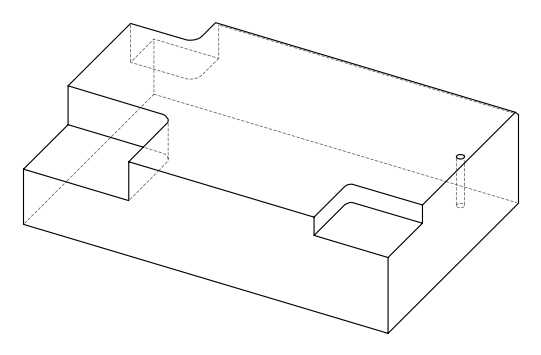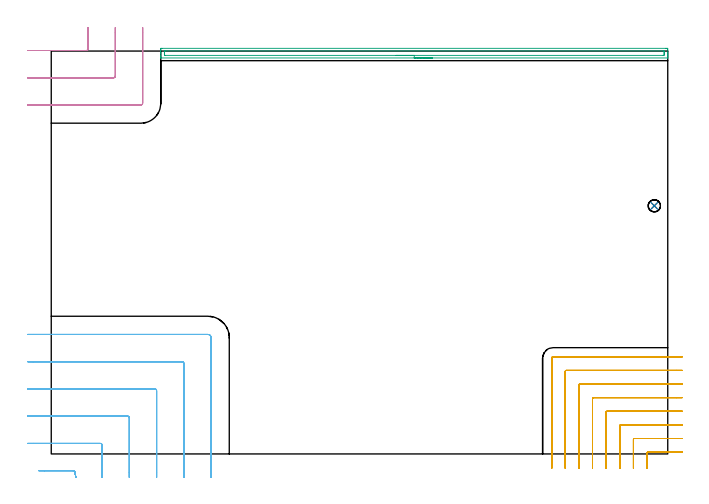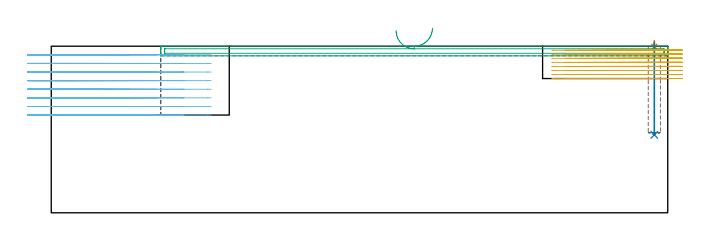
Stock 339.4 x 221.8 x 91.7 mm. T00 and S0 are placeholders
(PLAN: 6 operations, 5 tool changes, 32 min)
(1 SPOT_DRILL | STEP1POCKET | NXT0321_9005460120000 | 0.03 min | 1 mm3)
(2 DRILL_BLIND_HOLE_INTO_CENTER | STEP1POCKET | NXT0301_038 | 0.2 min | 1681 mm3)
(3 AREA_MILL | FG_CHAMFER_SURFACE | UGT0205_001 | 4.65 min | 3973 mm3)
(4 MILL_CORNER_NOTCH_RECTANGULAR | CORNER_NOTCH_RECTANGULAR | UGT0201_094 | Follow Part, ap 5, ae 75% | 4.2 min | 89713 mm3)
(5 MILL_CORNER_NOTCH_RECTANGULAR_1 | CORNER_NOTCH_RECTANGULAR_1 | NXT0201_013 | Follow Part, ap 2.5, ae 75% | 11.72 min | 71622 mm3)
(6 MILL_CORNER_NOTCH_RECTANGULAR_2 | CORNER_NOTCH_RECTANGULAR_2 | UGT0201_094 | Follow Part, ap 5, ae 75% | 11.16 min | 280415 mm3)
(TOOL NXT0321_9005460120000 | NC Spot Drill, 142deg, 12mm, Carbide, Uncoated | D12 PA142 FL30 Z2)
(TOOL NXT0301_038 | Carbide Drill 6.7mm [860.1-0670-034A1-MM 2214] | D6.7 PA140 FL53 Z2)
(TOOL UGT0205_001 | Chamfer Mill 20 x 3 x 45 deg. | D20 FL50 Z2)
(TOOL UGT0201_094 | End mill 20 mm | D20 FL38 Z4)
(TOOL NXT0201_013 | ENDMILL 10mm | D10 FL30 Z4)
(OP 1 SPOT_DRILL)
G17 G21 G94 G90
T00 M6
G54
G17 G0 G90 X332. Y136.6 S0 M3
G43 Z101.7 H0
G94 G81 G98 Z91.412 F250. R94.7
G80
M5
M2
(OP 2 DRILL_BLIND_HOLE_INTO_CENTER)
G17 G21 G94 G90
T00 M6
G54
G17 G0 G90 X332. Y136.6 S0 M3
G43 Z101.7 H1
G94 G81 G98 Z42.9 F250. R93.7
G80
M5
M2
(OP 3 AREA_MILL)
G17 G21 G94 G90
T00 M6
G54
G17 G0 G90 X209.85 Y218. S1061 M3
G43 Z101.7 H0
G94 G1 X209.812 Z100.828 F250.
X209.698 Z99.963
X209.509 Z99.112
X209.247 Z98.28
X208.913 Z97.474
X208.51 Z96.7
X208.042 Z95.964
X207.51 Z95.272
X206.921 Z94.629
X206.278 Z94.039
X205.586 Z93.508
X204.85 Z93.04
X204.076 Z92.637
X203.27 Z92.303
X202.438 Z92.041
X201.586 Z91.852
X200.722 Z91.738
X199.85 Z91.7
X60.471
X60.307 Y218.002 Z91.689
X60.305 Z91.688
X60.3 Y218.345 Z91.355
Y218.647 Z91.052
Y219.328 Z90.367
Y220.55 Z89.147
Y221.091 Z88.604
Y221.701 Z87.994
Y221.972 Z87.724
Y222.582 Z87.113
X60.303 Y222.853 Z86.843
X60.31 Y223.291 Z86.405
X60.471 Y223.295 Z86.402
X60.919 Y223.3 Z86.4
X338.327
X338.781 Y223.299 Z86.401
X339.229 Y223.295 Z86.403
X339.39 Y223.291 Z86.405
X339.4 Y222.853 Z86.843
Y221.091 Z88.604
Y220.55 Z89.147
Y220.209 Z89.487
Y219.669 Z90.027
Y219.328 Z90.367
Y218.647 Z91.052
Y218.346 Z91.354
X339.395 Y218.002 Z91.688
X339.227 Y218. Z91.7
X199.85
Y219.414 Z90.286
X62.706 Y219.415 Z90.285
X62.618 Y219.416 Z90.284
X62.338 Y219.421 Z90.279
X62.31 Y219.512 Z90.188
X62.303 Y219.726 Z89.974
X62.301 Y220.209 Z89.491
X62.3 Y220.61 Z89.09
X62.301 Y221.091 Z88.609
X62.303 Y221.488 Z88.212
X62.313 Y221.879 Z87.821
X62.706 Y221.885 Z87.815
X62.794
X336.994
X337.082
X337.362 Y221.879 Z87.821
X337.39 Y221.788 Z87.912
X337.397 Y221.574 Z88.126
X337.399 Y221.091 Z88.609
X337.4 Y220.69 Z89.01
X337.399 Y220.209 Z89.491
X337.397 Y219.812 Z89.888
X337.387 Y219.421 Z90.279
X336.994 Y219.415 Z90.285
X336.906
X199.85 Y219.414 Z90.286
X198.978 Z90.324
X198.114 Z90.438
X197.262 Z90.626
X196.43 Z90.889
X195.624 Z91.223
X194.85 Z91.625
X194.114 Z92.094
X193.422 Z92.625
X192.779 Z93.215
X192.19 Z93.858
X191.658 Z94.55
X191.19 Z95.286
X190.787 Z96.06
X190.453 Z96.866
X190.191 Z97.698
X190.002 Z98.549
X189.888 Z99.414
X189.85 Z100.286
G0 Z101.7
M5
M2
(OP 4 MILL_CORNER_NOTCH_RECTANGULAR)
G17 G21 G94 G90
T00 M6
G54
G17 G0 G90 X-12.996 Y222.1 S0 M3
G43 Z101.7 H0
Z86.962
G94 G1 X-9.996 F250.
X19.305 F500.
G3 X20.3 Y223.095 R1.
G1 Y231.8
Y234.8 F250.
G0 Z101.7
X-13. Y207.1
Z86.962
G1 X-10.
X34.304 F500.
G3 X35.3 Y208.096 R1.
G1 Y231.8
Y234.8 F250.
G0 Z101.7
X-13. Y192.1
Z86.962
G1 X-10.
X49.304 F500.
G3 X50.3 Y193.096 R1.
G1 Y231.8
Y234.8 F250.
G0 Z101.7
X-12.996 Y222.1
Z82.225
G1 X-9.996
X19.305 F500.
G3 X20.3 Y223.095 R1.
G1 Y231.8
Y234.8 F250.
G0 Z101.7
X-13. Y207.1
Z82.225
G1 X-10.
X34.304 F500.
G3 X35.3 Y208.096 R1.
G1 Y231.8
Y234.8 F250.
G0 Z101.7
X-13. Y192.1
Z82.225
G1 X-10.
X49.304 F500.
G3 X50.3 Y193.096 R1.
G1 Y231.8
Y234.8 F250.
G0 Z101.7
X-12.996 Y222.1
Z77.487
G1 X-9.996
X19.305 F500.
G3 X20.3 Y223.095 R1.
G1 Y231.8
Y234.8 F250.
G0 Z101.7
X-13. Y207.1
Z77.487
G1 X-10.
X34.304 F500.
G3 X35.3 Y208.096 R1.
G1 Y231.8
Y234.8 F250.
G0 Z101.7
X-13. Y192.1
Z77.487
G1 X-10.
X49.304 F500.
G3 X50.3 Y193.096 R1.
G1 Y231.8
Y234.8 F250.
G0 Z101.7
X-12.996 Y222.1
Z72.75
G1 X-9.996
X19.305 F500.
G3 X20.3 Y223.095 R1.
G1 Y231.8
Y234.8 F250.
G0 Z101.7
X-13. Y207.1
Z72.75
G1 X-10.
X34.304 F500.
G3 X35.3 Y208.096 R1.
G1 Y231.8
Y234.8 F250.
G0 Z101.7
X-13. Y192.1
Z72.75
G1 X-10.
X49.304 F500.
G3 X50.3 Y193.096 R1.
G1 Y231.8
Y234.8 F250.
G0 Z101.7
X-12.996 Y222.1
Z68.012
G1 X-9.996
X19.305 F500.
G3 X20.3 Y223.095 R1.
G1 Y231.8
Y234.8 F250.
G0 Z101.7
X-13. Y207.1
Z68.012
G1 X-10.
X34.304 F500.
G3 X35.3 Y208.096 R1.
G1 Y231.8
Y234.8 F250.
G0 Z101.7
X-13. Y192.1
Z68.012
G1 X-10.
X49.304 F500.
G3 X50.3 Y193.096 R1.
G1 Y231.8
Y234.8 F250.
G0 Z101.7
X-12.996 Y222.1
Z63.275
G1 X-9.996
X19.305 F500.
G3 X20.3 Y223.095 R1.
G1 Y231.8
Y234.8 F250.
G0 Z101.7
X-13. Y207.1
Z63.275
G1 X-10.
X34.304 F500.
G3 X35.3 Y208.096 R1.
G1 Y231.8
Y234.8 F250.
G0 Z101.7
X-13. Y192.1
Z63.275
G1 X-10.
X49.304 F500.
G3 X50.3 Y193.096 R1.
G1 Y231.8
Y234.8 F250.
G0 Z101.7
X-12.996 Y222.1
Z58.537
G1 X-9.996
X19.305 F500.
G3 X20.3 Y223.095 R1.
G1 Y231.8
Y234.8 F250.
G0 Z101.7
X-13. Y207.1
Z58.537
G1 X-10.
X34.304 F500.
G3 X35.3 Y208.096 R1.
G1 Y231.8
Y234.8 F250.
G0 Z101.7
X-13. Y192.1
Z58.537
G1 X-10.
X49.304 F500.
G3 X50.3 Y193.096 R1.
G1 Y231.8
Y234.8 F250.
G0 Z101.7
X-12.996 Y222.1
Z53.8
G1 X-9.996
X19.305 F500.
G3 X20.3 Y223.095 R1.
G1 Y231.8
Y234.8 F250.
G0 Z101.7
X-13. Y207.1
Z53.8
G1 X-10.
X34.304 F500.
G3 X35.3 Y208.096 R1.
G1 Y231.8
Y234.8 F250.
G0 Z101.7
X-13. Y192.1
Z53.8
G1 X-10.
X49.304 F500.
G3 X50.3 Y193.096 R1.
G1 Y231.8
Y234.8 F250.
G0 Z101.7
M5
M2
(OP 5 MILL_CORNER_NOTCH_RECTANGULAR_1)
G17 G21 G94 G90
T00 M6
G54
G17 G0 G90 X347.4 Y1. S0 M3
G43 Z101.7 H0
Z89.475
G94 G1 X344.4 F250.
X328.496 F500.
G3 X328. Y0.504 R0.5
G1 Y-5.
Y-8. F250.
G0 Z101.7
X347.4 Y8.5
Z89.475
G1 X344.4
X320.996 F500.
G3 X320.5 Y8.004 R0.5
G1 Y-5.
Y-8. F250.
G0 Z101.7
X347.4 Y16.
Z89.475
G1 X344.4
X313.496 F500.
G3 X313. Y15.504 R0.5
G1 Y-5.
Y-8. F250.
G0 Z101.7
X347.4 Y23.5
Z89.475
G1 X344.4
X305.996 F500.
G3 X305.5 Y23.004 R0.5
G1 Y-5.
Y-8. F250.
G0 Z101.7
X347.4 Y31.
Z89.475
G1 X344.4
X298.497 F500.
G3 X298. Y30.503 R0.5
G1 Y-5.
Y-8. F250.
G0 Z101.7
X347.4 Y38.5
Z89.475
G1 X344.4
X290.997 F500.
G3 X290.5 Y38.003 R0.5
G1 Y-5.
Y-8. F250.
G0 Z101.7
X347.4 Y46.
Z89.475
G1 X344.4
X283.497 F500.
G3 X283. Y45.503 R0.5
G1 Y-5.
Y-8. F250.
G0 Z101.7
X347.4 Y53.5
Z89.475
G1 X344.4
X276.3 F500.
G3 X275.5 Y52.7 R0.8
G1 Y-5.
Y-8. F250.
G0 Z101.7
X347.4 Y1.
Z87.25
G1 X344.4
X328.496 F500.
G3 X328. Y0.504 R0.5
G1 Y-5.
Y-8. F250.
G0 Z101.7
X347.4 Y8.5
Z87.25
G1 X344.4
X320.996 F500.
G3 X320.5 Y8.004 R0.5
G1 Y-5.
Y-8. F250.
G0 Z101.7
X347.4 Y16.
Z87.25
G1 X344.4
X313.496 F500.
G3 X313. Y15.504 R0.5
G1 Y-5.
Y-8. F250.
G0 Z101.7
X347.4 Y23.5
Z87.25
G1 X344.4
X305.996 F500.
G3 X305.5 Y23.004 R0.5
G1 Y-5.
Y-8. F250.
G0 Z101.7
X347.4 Y31.
Z87.25
G1 X344.4
X298.497 F500.
G3 X298. Y30.503 R0.5
G1 Y-5.
Y-8. F250.
G0 Z101.7
X347.4 Y38.5
Z87.25
G1 X344.4
X290.997 F500.
G3 X290.5 Y38.003 R0.5
G1 Y-5.
Y-8. F250.
G0 Z101.7
X347.4 Y46.
Z87.25
G1 X344.4
X283.497 F500.
G3 X283. Y45.503 R0.5
G1 Y-5.
Y-8. F250.
G0 Z101.7
X347.4 Y53.5
Z87.25
G1 X344.4
X276.3 F500.
G3 X275.5 Y52.7 R0.8
G1 Y-5.
Y-8. F250.
G0 Z101.7
X347.4 Y1.
Z85.025
G1 X344.4
X328.496 F500.
G3 X328. Y0.504 R0.5
G1 Y-5.
Y-8. F250.
G0 Z101.7
X347.4 Y8.5
Z85.025
G1 X344.4
X320.996 F500.
G3 X320.5 Y8.004 R0.5
G1 Y-5.
Y-8. F250.
G0 Z101.7
X347.4 Y16.
Z85.025
G1 X344.4
X313.496 F500.
G3 X313. Y15.504 R0.5
G1 Y-5.
Y-8. F250.
G0 Z101.7
X347.4 Y23.5
Z85.025
G1 X344.4
X305.996 F500.
G3 X305.5 Y23.004 R0.5
G1 Y-5.
Y-8. F250.
G0 Z101.7
X347.4 Y31.
Z85.025
G1 X344.4
X298.497 F500.
G3 X298. Y30.503 R0.5
G1 Y-5.
Y-8. F250.
G0 Z101.7
X347.4 Y38.5
Z85.025
G1 X344.4
X290.997 F500.
G3 X290.5 Y38.003 R0.5
G1 Y-5.
Y-8. F250.
G0 Z101.7
X347.4 Y46.
Z85.025
G1 X344.4
X283.497 F500.
G3 X283. Y45.503 R0.5
G1 Y-5.
Y-8. F250.
G0 Z101.7
X347.4 Y53.5
Z85.025
G1 X344.4
X276.3 F500.
G3 X275.5 Y52.7 R0.8
G1 Y-5.
Y-8. F250.
G0 Z101.7
X347.4 Y1.
Z82.8
G1 X344.4
X328.496 F500.
G3 X328. Y0.504 R0.5
G1 Y-5.
Y-8. F250.
G0 Z101.7
X347.4 Y8.5
Z82.8
G1 X344.4
X320.996 F500.
G3 X320.5 Y8.004 R0.5
G1 Y-5.
Y-8. F250.
G0 Z101.7
X347.4 Y16.
Z82.8
G1 X344.4
X313.496 F500.
G3 X313. Y15.504 R0.5
G1 Y-5.
Y-8. F250.
G0 Z101.7
X347.4 Y23.5
Z82.8
G1 X344.4
X305.996 F500.
G3 X305.5 Y23.004 R0.5
G1 Y-5.
Y-8. F250.
G0 Z101.7
X347.4 Y31.
Z82.8
G1 X344.4
X298.497 F500.
G3 X298. Y30.503 R0.5
G1 Y-5.
Y-8. F250.
G0 Z101.7
X347.4 Y38.5
Z82.8
G1 X344.4
X290.997 F500.
G3 X290.5 Y38.003 R0.5
G1 Y-5.
Y-8. F250.
G0 Z101.7
X347.4 Y46.
Z82.8
G1 X344.4
X283.497 F500.
G3 X283. Y45.503 R0.5
G1 Y-5.
Y-8. F250.
G0 Z101.7
X347.4 Y53.5
Z82.8
G1 X344.4
X276.3 F500.
G3 X275.5 Y52.7 R0.8
G1 Y-5.
Y-8. F250.
G0 Z101.7
X347.4 Y1.
Z80.575
G1 X344.4
X328.496 F500.
G3 X328. Y0.504 R0.5
G1 Y-5.
Y-8. F250.
G0 Z101.7
X347.4 Y8.5
Z80.575
G1 X344.4
X320.996 F500.
G3 X320.5 Y8.004 R0.5
G1 Y-5.
Y-8. F250.
G0 Z101.7
X347.4 Y16.
Z80.575
G1 X344.4
X313.496 F500.
G3 X313. Y15.504 R0.5
G1 Y-5.
Y-8. F250.
G0 Z101.7
X347.4 Y23.5
Z80.575
G1 X344.4
X305.996 F500.
G3 X305.5 Y23.004 R0.5
G1 Y-5.
Y-8. F250.
G0 Z101.7
X347.4 Y31.
Z80.575
G1 X344.4
X298.497 F500.
G3 X298. Y30.503 R0.5
G1 Y-5.
Y-8. F250.
G0 Z101.7
X347.4 Y38.5
Z80.575
G1 X344.4
X290.997 F500.
G3 X290.5 Y38.003 R0.5
G1 Y-5.
Y-8. F250.
G0 Z101.7
X347.4 Y46.
Z80.575
G1 X344.4
X283.497 F500.
G3 X283. Y45.503 R0.5
G1 Y-5.
Y-8. F250.
G0 Z101.7
X347.4 Y53.5
Z80.575
G1 X344.4
X276.3 F500.
G3 X275.5 Y52.7 R0.8
G1 Y-5.
Y-8. F250.
G0 Z101.7
X347.4 Y1.
Z78.35
G1 X344.4
X328.496 F500.
G3 X328. Y0.504 R0.5
G1 Y-5.
Y-8. F250.
G0 Z101.7
X347.4 Y8.5
Z78.35
G1 X344.4
X320.996 F500.
G3 X320.5 Y8.004 R0.5
G1 Y-5.
Y-8. F250.
G0 Z101.7
X347.4 Y16.
Z78.35
G1 X344.4
X313.496 F500.
G3 X313. Y15.504 R0.5
G1 Y-5.
Y-8. F250.
G0 Z101.7
X347.4 Y23.5
Z78.35
G1 X344.4
X305.996 F500.
G3 X305.5 Y23.004 R0.5
G1 Y-5.
Y-8. F250.
G0 Z101.7
X347.4 Y31.
Z78.35
G1 X344.4
X298.497 F500.
G3 X298. Y30.503 R0.5
G1 Y-5.
Y-8. F250.
G0 Z101.7
X347.4 Y38.5
Z78.35
G1 X344.4
X290.997 F500.
G3 X290.5 Y38.003 R0.5
G1 Y-5.
Y-8. F250.
G0 Z101.7
X347.4 Y46.
Z78.35
G1 X344.4
X283.497 F500.
G3 X283. Y45.503 R0.5
G1 Y-5.
Y-8. F250.
G0 Z101.7
X347.4 Y53.5
Z78.35
G1 X344.4
X276.3 F500.
G3 X275.5 Y52.7 R0.8
G1 Y-5.
Y-8. F250.
G0 Z101.7
X347.4 Y1.
Z76.125
G1 X344.4
X328.496 F500.
G3 X328. Y0.504 R0.5
G1 Y-5.
Y-8. F250.
G0 Z101.7
X347.4 Y8.5
Z76.125
G1 X344.4
X320.996 F500.
G3 X320.5 Y8.004 R0.5
G1 Y-5.
Y-8. F250.
G0 Z101.7
X347.4 Y16.
Z76.125
G1 X344.4
X313.496 F500.
G3 X313. Y15.504 R0.5
G1 Y-5.
Y-8. F250.
G0 Z101.7
X347.4 Y23.5
Z76.125
G1 X344.4
X305.996 F500.
G3 X305.5 Y23.004 R0.5
G1 Y-5.
Y-8. F250.
G0 Z101.7
X347.4 Y31.
Z76.125
G1 X344.4
X298.497 F500.
G3 X298. Y30.503 R0.5
G1 Y-5.
Y-8. F250.
G0 Z101.7
X347.4 Y38.5
Z76.125
G1 X344.4
X290.997 F500.
G3 X290.5 Y38.003 R0.5
G1 Y-5.
Y-8. F250.
G0 Z101.7
X347.4 Y46.
Z76.125
G1 X344.4
X283.497 F500.
G3 X283. Y45.503 R0.5
G1 Y-5.
Y-8. F250.
G0 Z101.7
X347.4 Y53.5
Z76.125
G1 X344.4
X276.3 F500.
G3 X275.5 Y52.7 R0.8
G1 Y-5.
Y-8. F250.
G0 Z101.7
X347.4 Y1.
Z73.9
G1 X344.4
X328.496 F500.
G3 X328. Y0.504 R0.5
G1 Y-5.
Y-8. F250.
G0 Z101.7
X347.4 Y8.5
Z73.9
G1 X344.4
X320.996 F500.
G3 X320.5 Y8.004 R0.5
G1 Y-5.
Y-8. F250.
G0 Z101.7
X347.4 Y16.
Z73.9
G1 X344.4
X313.496 F500.
G3 X313. Y15.504 R0.5
G1 Y-5.
Y-8. F250.
G0 Z101.7
X347.4 Y23.5
Z73.9
G1 X344.4
X305.996 F500.
G3 X305.5 Y23.004 R0.5
G1 Y-5.
Y-8. F250.
G0 Z101.7
X347.4 Y31.
Z73.9
G1 X344.4
X298.497 F500.
G3 X298. Y30.503 R0.5
G1 Y-5.
Y-8. F250.
G0 Z101.7
X347.4 Y38.5
Z73.9
G1 X344.4
X290.997 F500.
G3 X290.5 Y38.003 R0.5
G1 Y-5.
Y-8. F250.
G0 Z101.7
X347.4 Y46.
Z73.9
G1 X344.4
X283.497 F500.
G3 X283. Y45.503 R0.5
G1 Y-5.
Y-8. F250.
G0 Z101.7
X347.4 Y53.5
Z73.9
G1 X344.4
X276.3 F500.
G3 X275.5 Y52.7 R0.8
G1 Y-5.
Y-8. F250.
G0 Z101.7
M5
M2
(OP 6 MILL_CORNER_NOTCH_RECTANGULAR_2)
G17 G21 G94 G90
T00 M6
G54
G17 G0 G90 X13.58 Y-12.939 S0 M3
G43 Z101.7 H0
Z86.962
G94 G1 X12.98 Y-10. F250.
G3 X12.006 Y-9.2 R1. F500.
G1 X-3.919
X-6.919 F250.
G0 Z101.7
X28. Y-13.
Z86.962
G1 Y-10.
Y4.806 F500.
G3 X27.006 Y5.8 R1.
G1 X-10.
X-13. F250.
G0 Z101.7
X43. Y-13.
Z86.962
G1 Y-10.
Y19.805 F500.
G3 X42.005 Y20.8 R1.
G1 X-10.
X-13. F250.
G0 Z101.7
X58. Y-13.
Z86.962
G1 Y-10.
Y34.805 F500.
G3 X57.005 Y35.8 R1.
G1 X-10.
X-13. F250.
G0 Z101.7
X73. Y-13.
Z86.962
G1 Y-10.
Y49.804 F500.
G3 X72.004 Y50.8 R1.
G1 X-10.
X-13. F250.
G0 Z101.7
X88. Y-13.
Z86.962
G1 Y-10.
Y64. F500.
G3 X86.2 Y65.8 R1.8
G1 X-10.
X-13. F250.
G0 Z101.7
X13.58 Y-12.939
Z82.225
G1 X12.98 Y-10.
G3 X12.006 Y-9.2 R1. F500.
G1 X-3.919
X-6.919 F250.
G0 Z101.7
X28. Y-13.
Z82.225
G1 Y-10.
Y4.806 F500.
G3 X27.006 Y5.8 R1.
G1 X-10.
X-13. F250.
G0 Z101.7
X43. Y-13.
Z82.225
G1 Y-10.
Y19.805 F500.
G3 X42.005 Y20.8 R1.
G1 X-10.
X-13. F250.
G0 Z101.7
X58. Y-13.
Z82.225
G1 Y-10.
Y34.805 F500.
G3 X57.005 Y35.8 R1.
G1 X-10.
X-13. F250.
G0 Z101.7
X73. Y-13.
Z82.225
G1 Y-10.
Y49.804 F500.
G3 X72.004 Y50.8 R1.
G1 X-10.
X-13. F250.
G0 Z101.7
X88. Y-13.
Z82.225
G1 Y-10.
Y64. F500.
G3 X86.2 Y65.8 R1.8
G1 X-10.
X-13. F250.
G0 Z101.7
X13.58 Y-12.939
Z77.487
G1 X12.98 Y-10.
G3 X12.006 Y-9.2 R1. F500.
G1 X-3.919
X-6.919 F250.
G0 Z101.7
X28. Y-13.
Z77.487
G1 Y-10.
Y4.806 F500.
G3 X27.006 Y5.8 R1.
G1 X-10.
X-13. F250.
G0 Z101.7
X43. Y-13.
Z77.487
G1 Y-10.
Y19.805 F500.
G3 X42.005 Y20.8 R1.
G1 X-10.
X-13. F250.
G0 Z101.7
X58. Y-13.
Z77.487
G1 Y-10.
Y34.805 F500.
G3 X57.005 Y35.8 R1.
G1 X-10.
X-13. F250.
G0 Z101.7
X73. Y-13.
Z77.487
G1 Y-10.
Y49.804 F500.
G3 X72.004 Y50.8 R1.
G1 X-10.
X-13. F250.
G0 Z101.7
X88. Y-13.
Z77.487
G1 Y-10.
Y64. F500.
G3 X86.2 Y65.8 R1.8
G1 X-10.
X-13. F250.
G0 Z101.7
X13.58 Y-12.939
Z72.75
G1 X12.98 Y-10.
G3 X12.006 Y-9.2 R1. F500.
G1 X-3.919
X-6.919 F250.
G0 Z101.7
X28. Y-13.
Z72.75
G1 Y-10.
Y4.805 F500.
G3 X27.006 Y5.8 R1.
G1 X-10.
X-13. F250.
G0 Z101.7
X43. Y-13.
Z72.75
G1 Y-10.
Y19.805 F500.
G3 X42.005 Y20.8 R1.
G1 X-10.
X-13. F250.
G0 Z101.7
X58. Y-13.
Z72.75
G1 Y-10.
Y34.805 F500.
G3 X57.005 Y35.8 R1.
G1 X-10.
X-13. F250.
G0 Z101.7
X73. Y-13.
Z72.75
G1 Y-10.
Y49.804 F500.
G3 X72.004 Y50.8 R1.
G1 X-10.
X-13. F250.
G0 Z101.7
X88. Y-13.
Z72.75
G1 Y-10.
Y64. F500.
G3 X86.2 Y65.8 R1.8
G1 X-10.
X-13. F250.
G0 Z101.7
X13.58 Y-12.939
Z68.012
G1 X12.98 Y-10.
G3 X12.006 Y-9.2 R1. F500.
G1 X-3.919
X-6.919 F250.
G0 Z101.7
X28. Y-13.
Z68.012
G1 Y-10.
Y4.806 F500.
G3 X27.006 Y5.8 R1.
G1 X-10.
X-13. F250.
G0 Z101.7
X43. Y-13.
Z68.012
G1 Y-10.
Y19.805 F500.
G3 X42.005 Y20.8 R1.
G1 X-10.
X-13. F250.
G0 Z101.7
X58. Y-13.
Z68.012
G1 Y-10.
Y34.805 F500.
G3 X57.005 Y35.8 R1.
G1 X-10.
X-13. F250.
G0 Z101.7
X73. Y-13.
Z68.012
G1 Y-10.
Y49.804 F500.
G3 X72.004 Y50.8 R1.
G1 X-10.
X-13. F250.
G0 Z101.7
X88. Y-13.
Z68.012
G1 Y-10.
Y64. F500.
G3 X86.2 Y65.8 R1.8
G1 X-10.
X-13. F250.
G0 Z101.7
X13.58 Y-12.939
Z63.275
G1 X12.98 Y-10.
G3 X12.006 Y-9.2 R1. F500.
G1 X-3.919
X-6.919 F250.
G0 Z101.7
X28. Y-13.
Z63.275
G1 Y-10.
Y4.806 F500.
G3 X27.006 Y5.8 R1.
G1 X-10.
X-13. F250.
G0 Z101.7
X43. Y-13.
Z63.275
G1 Y-10.
Y19.805 F500.
G3 X42.005 Y20.8 R1.
G1 X-10.
X-13. F250.
G0 Z101.7
X58. Y-13.
Z63.275
G1 Y-10.
Y34.805 F500.
G3 X57.005 Y35.8 R1.
G1 X-10.
X-13. F250.
G0 Z101.7
X73. Y-13.
Z63.275
G1 Y-10.
Y49.804 F500.
G3 X72.004 Y50.8 R1.
G1 X-10.
X-13. F250.
G0 Z101.7
X88. Y-13.
Z63.275
G1 Y-10.
Y64. F500.
G3 X86.2 Y65.8 R1.8
G1 X-10.
X-13. F250.
G0 Z101.7
X13.58 Y-12.939
Z58.537
G1 X12.98 Y-10.
G3 X12.006 Y-9.2 R1. F500.
G1 X-3.919
X-6.919 F250.
G0 Z101.7
X28. Y-13.
Z58.537
G1 Y-10.
Y4.806 F500.
G3 X27.006 Y5.8 R1.
G1 X-10.
X-13. F250.
G0 Z101.7
X43. Y-13.
Z58.537
G1 Y-10.
Y19.805 F500.
G3 X42.005 Y20.8 R1.
G1 X-10.
X-13. F250.
G0 Z101.7
X58. Y-13.
Z58.537
G1 Y-10.
Y34.805 F500.
G3 X57.005 Y35.8 R1.
G1 X-10.
X-13. F250.
G0 Z101.7
X73. Y-13.
Z58.537
G1 Y-10.
Y49.804 F500.
G3 X72.004 Y50.8 R1.
G1 X-10.
X-13. F250.
G0 Z101.7
X88. Y-13.
Z58.537
G1 Y-10.
Y64. F500.
G3 X86.2 Y65.8 R1.8
G1 X-10.
X-13. F250.
G0 Z101.7
X13.58 Y-12.939
Z53.8
G1 X12.98 Y-10.
G3 X12.006 Y-9.2 R1. F500.
G1 X-3.919
X-6.919 F250.
G0 Z101.7
X28. Y-13.
Z53.8
G1 Y-10.
Y4.806 F500.
G3 X27.006 Y5.8 R1.
G1 X-10.
X-13. F250.
G0 Z101.7
X43. Y-13.
Z53.8
G1 Y-10.
Y19.805 F500.
G3 X42.005 Y20.8 R1.
G1 X-10.
X-13. F250.
G0 Z101.7
X58. Y-13.
Z53.8
G1 Y-10.
Y34.805 F500.
G3 X57.005 Y35.8 R1.
G1 X-10.
X-13. F250.
G0 Z101.7
X73. Y-13.
Z53.8
G1 Y-10.
Y49.804 F500.
G3 X72.004 Y50.8 R1.
G1 X-10.
X-13. F250.
G0 Z101.7
X88. Y-13.
Z53.8
G1 Y-10.
Y64. F500.
G3 X86.2 Y65.8 R1.8
G1 X-10.
X-13. F250.
G0 Z101.7
M5
M2
